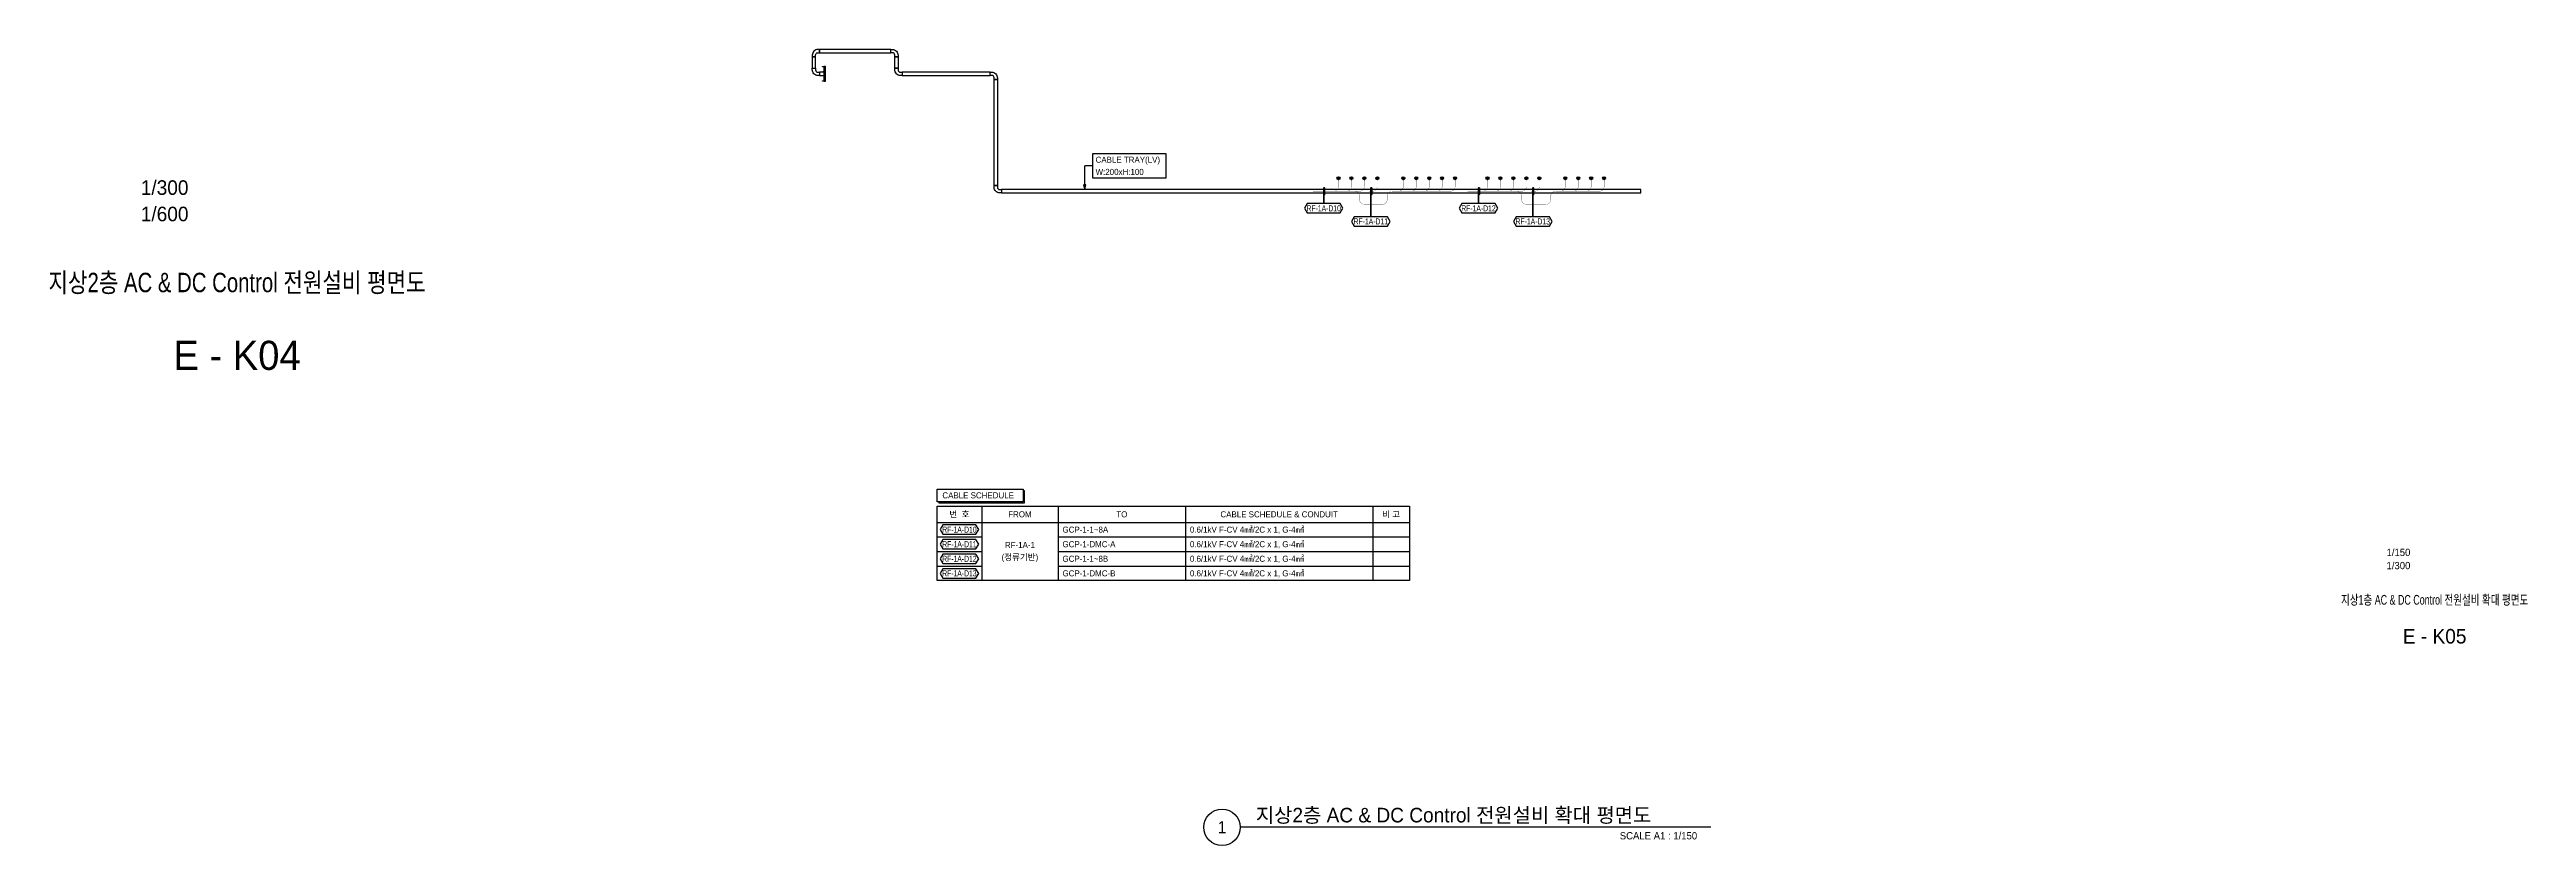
# Model space of a CAD drawing. Header units: millimetres. Extents: x 33052 to 374593, y 4425 to 1197630.
# Drawn here: x 221674 to 374593, y 182625 to 231775 of the extents above; entities that cross this region are included whole.
import ezdxf
from ezdxf.enums import TextEntityAlignment as Align

# ---------------------------------------------------------------- set-up
doc = ezdxf.new("R2010")
doc.units = ezdxf.units.MM
doc.header["$LTSCALE"] = 50
for name, color, linetype in [('-----26 Electrical Cable Tray_CONT', 3, 'Continuous'), ('-----29 Indicator', 1, 'Continuous'), ('-----29 주기', 1, 'Continuous'), ('-----30 Text', 2, 'Continuous'), ('-----41 Drawing Title', 2, 'Continuous'), ('-----42 Drawing Number', 2, 'Continuous'), ('-----43 Drawing Scale', 3, 'Continuous'), ('DC CONTROL CABLE', 1, 'Continuous')]:
    doc.layers.add(name, color=color, linetype=linetype)
doc.styles.add('ELEC', font='')
doc.styles.get('ELEC').set_extended_font_data('Dotum')

msp = doc.modelspace()

# ---------------------------------------------------------------- hatches: boundary and pattern name
at = {"layer": 'DC CONTROL CABLE', "linetype": 'Continuous'}
h = msp.add_hatch(color=256, dxfattribs=at)
edge = h.paths.add_edge_path()
edge.add_arc((301250, 223827), 93.6, 270, 630, ccw=False)
h = msp.add_hatch(color=256, dxfattribs=at)
edge = h.paths.add_edge_path()
edge.add_arc((302050, 223827), 93.6, 270, 630, ccw=False)
h = msp.add_hatch(color=256, dxfattribs=at)
edge = h.paths.add_edge_path()
edge.add_arc((302850, 223827), 93.6, 270, 630, ccw=False)
h = msp.add_hatch(color=256, dxfattribs=at)
edge = h.paths.add_edge_path()
edge.add_arc((303650, 223827), 93.6, 270, 630, ccw=False)
h = msp.add_hatch(color=256, dxfattribs=at)
edge = h.paths.add_edge_path()
edge.add_arc((305250, 223827), 93.6, 270, 630, ccw=False)
h = msp.add_hatch(color=256, dxfattribs=at)
edge = h.paths.add_edge_path()
edge.add_arc((306050, 223827), 93.6, 270, 630, ccw=False)
h = msp.add_hatch(color=256, dxfattribs=at)
edge = h.paths.add_edge_path()
edge.add_arc((306850, 223827), 93.6, 270, 630, ccw=False)
h = msp.add_hatch(color=256, dxfattribs=at)
edge = h.paths.add_edge_path()
edge.add_arc((307650, 223827), 93.6, 270, 630, ccw=False)
h = msp.add_hatch(color=256, dxfattribs=at)
edge = h.paths.add_edge_path()
edge.add_arc((308450, 223827), 93.6, 270, 630, ccw=False)
h = msp.add_hatch(color=256, dxfattribs=at)
edge = h.paths.add_edge_path()
edge.add_arc((310450, 223827), 93.6, 270, 630, ccw=False)
h = msp.add_hatch(color=256, dxfattribs=at)
edge = h.paths.add_edge_path()
edge.add_arc((311250, 223827), 93.6, 270, 630, ccw=False)
h = msp.add_hatch(color=256, dxfattribs=at)
edge = h.paths.add_edge_path()
edge.add_arc((312050, 223827), 93.6, 270, 630, ccw=False)
h = msp.add_hatch(color=256, dxfattribs=at)
edge = h.paths.add_edge_path()
edge.add_arc((312850, 223827), 93.6, 270, 630, ccw=False)
h = msp.add_hatch(color=256, dxfattribs=at)
edge = h.paths.add_edge_path()
edge.add_arc((313650, 223827), 93.6, 270, 630, ccw=False)
h = msp.add_hatch(color=256, dxfattribs=at)
edge = h.paths.add_edge_path()
edge.add_arc((315250, 223827), 93.6, 270, 630, ccw=False)
h = msp.add_hatch(color=256, dxfattribs=at)
edge = h.paths.add_edge_path()
edge.add_arc((316050, 223827), 93.6, 270, 630, ccw=False)
h = msp.add_hatch(color=256, dxfattribs=at)
edge = h.paths.add_edge_path()
edge.add_arc((316850, 223827), 93.6, 270, 630, ccw=False)
h = msp.add_hatch(color=256, dxfattribs=at)
edge = h.paths.add_edge_path()
edge.add_arc((317650, 223827), 93.6, 270, 630, ccw=False)

# ---------------------------------------------------------------- linework, layer by layer
at = {"layer": '-----26 Electrical Cable Tray_CONT'}
for points in [[(268962, 231425, -0.4142136), (269112, 231575), (269212, 231575), (269212, 231775), (269112, 231775, 0.4142136), (268762, 231425), (268762, 231325), (268962, 231325)], [(273856, 231425, 0.4142136), (273706, 231575), (273606, 231575), (273606, 231775), (273706, 231775, -0.4142136), (274056, 231425), (274056, 231325), (273856, 231325)], [(268962, 230525, 0.4142136), (269112, 230375), (269212, 230375), (269212, 230175), (269112, 230175, -0.4142136), (268762, 230525), (268762, 230625), (268962, 230625)], [(274056, 230525, 0.4142136), (274206, 230375), (274306, 230375), (274306, 230175), (274206, 230175, -0.4142136), (273856, 230525), (273856, 230625), (274056, 230625)], [(279989, 230025, 0.4142136), (279839, 230175), (279739, 230175), (279739, 230375), (279839, 230375, -0.4142136), (280189, 230025), (280189, 229925), (279989, 229925)], [(280189, 223272, 0.4142136), (280339, 223122), (280439, 223122), (280439, 222922), (280339, 222922, -0.4142136), (279989, 223272), (279989, 223372), (280189, 223372)]]:
    msp.add_lwpolyline(points, format="xyb", close=True, dxfattribs=at)
for points in [[(268962, 231325), (268762, 231325), (268762, 230625), (268962, 230625)], [(273606, 231575), (273606, 231775), (269212, 231775), (269212, 231575)], [(273856, 231325), (274056, 231325), (274056, 230625), (273856, 230625)], [(269500, 230175), (269500, 230375), (269212, 230375), (269212, 230175)], [(279739, 230175), (279739, 230375), (274306, 230375), (274306, 230175)], [(279989, 229925), (280189, 229925), (280189, 223372), (279989, 223372)], [(319909, 222922), (319909, 223122), (280439, 223122), (280439, 222922)]]:
    msp.add_lwpolyline(points, close=True, dxfattribs=at)
at = {"layer": '-----29 Indicator', "color": 1}
for p, q in [((285658, 223422), (285508, 223422)), ((285508, 223422), (285583, 223122)), ((285583, 223125), (285583, 224596)), ((286068, 224596), (285583, 224596)), ((285583, 223122), (285658, 223422))]:
    msp.add_line(p, q, dxfattribs=at)
at = {"layer": '-----29 Indicator', "color": 1, "elevation": 0}
msp.add_lwpolyline([(286068, 225343), (286068, 223843), (290605, 223843), (290605, 225343)], close=True, dxfattribs=at)
at = {"layer": '-----29 Indicator', "lineweight": 100}
for points in [[(300336, 222259), (300336, 222259), (300336, 223230), (300389, 223230), (300389, 222814), (300300, 222814)], [(303245, 221448), (303245, 221448), (303245, 223230), (303299, 223230), (303299, 222814), (303210, 222814)], [(309894, 222259), (309894, 222259), (309894, 223230), (309948, 223230), (309948, 222814), (309859, 222814)], [(313245, 221448), (313245, 221448), (313245, 223230), (313299, 223230), (313299, 222814), (313210, 222814)]]:
    msp.add_lwpolyline(points, dxfattribs=at)
at = {"layer": '-----29 주기'}
for points in [[(299313, 222259), (299146, 221970), (299313, 221682), (301359, 221682), (301525, 221970), (301359, 222259)], [(308871, 222259), (308705, 221970), (308871, 221682), (310917, 221682), (311084, 221970), (310917, 222259)], [(302222, 221448), (302056, 221159), (302222, 220870), (304268, 220870), (304435, 221159), (304268, 221448)], [(312222, 221448), (312056, 221159), (312222, 220870), (314268, 220870), (314435, 221159), (314268, 221448)]]:
    msp.add_lwpolyline(points, close=True, dxfattribs=at)
at = {"layer": '-----41 Drawing Title', "color": 7}
msp.add_line((324236, 183750), (295189, 183750), dxfattribs=at)
msp.add_circle((294064, 183750), 1125, dxfattribs=at)
at = {"color": 0}
for points in [[(269400, 230700), (269400, 230725), (269500, 230725), (269500, 229825), (269400, 229825), (269400, 229850)], [(269500, 230750), (269550, 230750), (269550, 229800), (269500, 229800), (269500, 230750)]]:
    msp.add_lwpolyline(points, dxfattribs=at)
at = {"layer": 'DC CONTROL CABLE', "linetype": 'Continuous', "const_width": 15}
for points in [[(308450, 223827), (308450, 223322, -0.4142136), (308150, 223022), (304556, 223022, 0.4142136), (304256, 222722), (304256, 222511, -0.4142136), (303956, 222211), (302850, 222211, -0.4142136), (302550, 222511), (302550, 222722, 0.4142136), (302250, 223022), (299668, 223022)], [(301250, 223827), (301250, 223322, -0.4142136), (300950, 223022), (300950, 223022)], [(302050, 223827), (302050, 223322, -0.4142136), (301750, 223022), (301750, 223022)], [(302850, 223827), (302850, 223322, -0.4142136), (302550, 223022), (302550, 223022)], [(303650, 223827), (303650, 223322, -0.4142136), (303350, 223022), (303350, 223022)], [(305250, 223827), (305250, 223322, -0.4142136), (304950, 223022), (304950, 223022)], [(306050, 223827), (306050, 223322, -0.4142136), (305750, 223022), (305750, 223022)], [(306850, 223827), (306850, 223322, -0.4142136), (306550, 223022), (306550, 223022)], [(307650, 223827), (307650, 223322, -0.4142136), (307350, 223022), (307350, 223022)], [(317650, 223827), (317650, 223322, -0.4142136), (317350, 223022), (314656, 223022, 0.4142136), (314356, 222722), (314356, 222511, -0.4142136), (314056, 222211), (312850, 222211, -0.4142136), (312550, 222511), (312550, 222722, 0.4142136), (312250, 223022), (309226, 223022)], [(310450, 223827), (310450, 223322, -0.4142136), (310150, 223022), (310150, 223022)], [(311250, 223827), (311250, 223322, -0.4142136), (310950, 223022), (310950, 223022)], [(312050, 223827), (312050, 223322, -0.4142136), (311750, 223022), (311750, 223022)], [(312850, 223827), (312850, 223322, -0.4142136), (312550, 223022), (312550, 223022)], [(313650, 223827), (313650, 223322, -0.4142136), (313350, 223022), (313350, 223022)], [(315250, 223827), (315250, 223322, -0.4142136), (314950, 223022), (314950, 223022)], [(316050, 223827), (316050, 223322, -0.4142136), (315750, 223022), (315750, 223022)], [(316850, 223827), (316850, 223322, -0.4142136), (316550, 223022), (316550, 223022)]]:
    msp.add_lwpolyline(points, format="xyb", dxfattribs=at)
at = {"layer": 'DC CONTROL CABLE', "linetype": 'Continuous'}
for points in [[(299218, 223022, 0, 202, 0), (299668, 223022, 0, 0, 0), (299869, 223022, 0, 0, 0)], [(302699, 223022, 0, 202, 0), (303149, 223022, 0, 0, 0), (303350, 223022, 0, 0, 0)], [(308776, 223022, 0, 202, 0), (309226, 223022, 0, 0, 0), (309428, 223022, 0, 0, 0)], [(312699, 223022, 0, 202, 0), (313149, 223022, 0, 0, 0), (313350, 223022, 0, 0, 0)]]:
    msp.add_lwpolyline(points, format="xyseb", dxfattribs=at)
at = {"layer": 'DC CONTROL CABLE', "linetype": 'Continuous', "const_width": 15}
for points in [[(302250, 223022), (302550, 223022)], [(303149, 223022), (303350, 223022)], [(312250, 223022), (312550, 223022)], [(313149, 223022), (313350, 223022)]]:
    msp.add_lwpolyline(points, dxfattribs=at)
at = {"layer": 'DC CONTROL CABLE', "linetype": 'Continuous'}
for centre in [(301250, 223827), (302050, 223827), (302850, 223827), (303650, 223827), (305250, 223827), (306050, 223827), (306850, 223827), (307650, 223827), (308450, 223827), (310450, 223827), (311250, 223827), (312050, 223827), (312850, 223827), (313650, 223827), (315250, 223827), (316050, 223827), (316850, 223827), (317650, 223827)]:
    msp.add_circle(centre, 93.8, dxfattribs=at)

# ---------------------------------------------------------------- texts
at = {"layer": '-----26 Electrical Cable Tray_CONT', "style": 'ELEC'}
for s, p in [('CABLE TRAY(LV)', (286255, 224968, 0)), ('W:200xH:100', (286255, 224218, 0))]:
    msp.add_text(s, height=375, dxfattribs=at).set_placement(p, align=Align.MIDDLE_LEFT)
at = {"layer": '-----30 Text', "linetype": 'Continuous', "style": 'ELEC', "width": 0.7}
for s, p in [('RF-1A-D10', (300336, 221970)), ('RF-1A-D12', (309894, 221970)), ('RF-1A-D11', (303245, 221159)), ('RF-1A-D13', (313245, 221159))]:
    msp.add_text(s, height=375, dxfattribs=at).set_placement(p, align=Align.MIDDLE)
at = {"layer": '-----41 Drawing Title', "style": 'ELEC'}
for s, height, width, p in [('지상2층 AC & DC Control 전원설비 평면도', 1200, 0.8, (233250, 217390)), ('지상1층 AC & DC Control 전원설비 확대 평면도', 600, 0.7, (368925, 197795))]:
    msp.add_text(s, height=height, dxfattribs=dict(at, width=width)).set_placement(p, align=Align.MIDDLE_CENTER)
at = {"layer": '-----41 Drawing Title', "color": 2, "style": 'ELEC'}
msp.add_text('지상2층 AC & DC Control 전원설비 확대 평면도', height=900, dxfattribs=at).set_placement((296148, 184050))
at = {"layer": '-----41 Drawing Title', "color": 7, "style": 'ELEC'}
msp.add_text('1', height=750, dxfattribs=at).set_placement((294064, 183750), align=Align.MIDDLE)
at = {"layer": '-----41 Drawing Title', "style": 'ELEC'}
msp.add_text('SCALE A1 : 1/150', height=450, dxfattribs=at).set_placement((323394, 183000), align=Align.RIGHT)
at = {"layer": '-----42 Drawing Number', "style": 'ELEC'}
for s, height, p in [('E - K04', 1800, (233250, 212890)), ('E - K05', 900, (368925, 195545))]:
    msp.add_text(s, height=height, dxfattribs=at).set_placement(p, align=Align.MIDDLE_CENTER)
at = {"layer": '-----43 Drawing Scale', "style": 'ELEC'}
for s, height, p in [('1/300', 900, (228779, 223250)), ('1/600', 900, (228779, 221620)), ('1/150', 450, (366690, 200725)), ('1/300', 450, (366690, 199910))]:
    msp.add_text(s, height=height, dxfattribs=at).set_placement(p, align=Align.MIDDLE_CENTER)
at = {"color": 0, "style": 'ELEC', "width": 0.7}
msp.add_text('LV 트레이 건물용', height=50, rotation=90, dxfattribs=at).set_placement((269446, 230275), align=Align.MIDDLE_CENTER)

# ---------------------------------------------------------------- wipeouts: each hides what was drawn before it
msp.add_wipeout([(305630, 198979), (276469, 198979), (276469, 203569), (305630, 203569)]).dxf.layer = '-----29 Indicator'

# ---------------------------------------------------------------- next in the draw order: linework, layer by layer
at = {"layer": '-----29 Indicator'}
for points in [[(276468, 204637), (281782, 204637), (281782, 203850), (276468, 203850)], [(305630, 198979), (276469, 198979), (276469, 203569), (305630, 203569)]]:
    msp.add_lwpolyline(points, close=True, dxfattribs=at)
for points in [[(276573, 203850), (276573, 203782), (281857, 203782), (281857, 204517), (281782, 204517)], [(279223, 203569), (279223, 198979)], [(283944, 203569), (283944, 198979)], [(291809, 203569), (291809, 198979)], [(303366, 203569), (303366, 198979)], [(276469, 202579), (305630, 202579)], [(276469, 202579), (305630, 202579)], [(276469, 201679), (279223, 201679)], [(276469, 200779), (279223, 200779)], [(283944, 201679), (305630, 201679)], [(283944, 200779), (305630, 200779)], [(276469, 199879), (279223, 199879)], [(283944, 199879), (305630, 199879)]]:
    msp.add_lwpolyline(points, dxfattribs=at)
at = {"layer": '-----29 주기'}
for points in [[(276823, 202417), (276657, 202129), (276823, 201840), (278869, 201840), (279036, 202129), (278869, 202417)], [(276823, 201517), (276657, 201229), (276823, 200940), (278869, 200940), (279036, 201229), (278869, 201517)], [(276823, 200617), (276657, 200329), (276823, 200040), (278869, 200040), (279036, 200329), (278869, 200617)], [(276823, 199717), (276657, 199429), (276823, 199140), (278869, 199140), (279036, 199429), (278869, 199717)]]:
    msp.add_lwpolyline(points, close=True, dxfattribs=at)

# ---------------------------------------------------------------- next in the draw order: texts
at = {"layer": '-----30 Text', "style": 'ELEC'}
msp.add_text('CABLE SCHEDULE', height=375, dxfattribs=at).set_placement((276796, 204057))
at = {"layer": '-----30 Text', "linetype": 'Continuous', "style": 'ELEC', "width": 0.7}
for s, p in [('RF-1A-D10', (277846, 202129)), ('RF-1A-D11', (277846, 201229)), ('RF-1A-D12', (277846, 200329)), ('RF-1A-D13', (277846, 199429))]:
    msp.add_text(s, height=375, dxfattribs=at).set_placement(p, align=Align.MIDDLE)
at = {"layer": '-----30 Text', "style": 'ELEC'}
for s, p in [('번  호', (277846, 203074)), ('FROM', (281583, 203074)), ('TO', (287876, 203074)), ('CABLE SCHEDULE & CONDUIT', (297588, 203074)), ('비 고', (304498, 203074)), ('(정류기반)', (281583, 200430)), ('RF-1A-1', (281583, 201180))]:
    msp.add_text(s, height=375, dxfattribs=at).set_placement(p, align=Align.MIDDLE_CENTER)
for s, p in [('GCP-1-1~8A', (284212, 202129)), ('0.6/1kV F-CV 4㎟/2C x 1, G-4㎟', (292077, 202129)), ('GCP-1-DMC-A', (284212, 201229)), ('GCP-1-1~8B', (284212, 200329)), ('0.6/1kV F-CV 4㎟/2C x 1, G-4㎟', (292077, 201229)), ('0.6/1kV F-CV 4㎟/2C x 1, G-4㎟', (292077, 200329)), ('GCP-1-DMC-B', (284212, 199429)), ('0.6/1kV F-CV 4㎟/2C x 1, G-4㎟', (292077, 199429))]:
    msp.add_text(s, height=375, dxfattribs=at).set_placement(p, align=Align.MIDDLE_LEFT)

doc.saveas('drawing.dxf')
